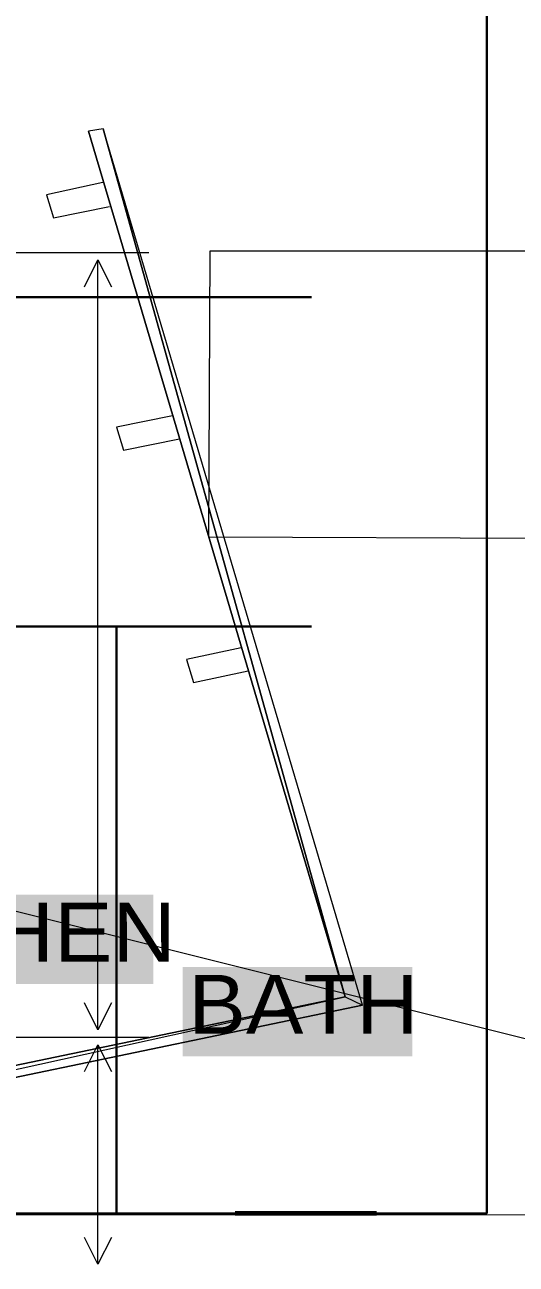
# Paper-space layout '01 Roof Support Layout' of a CAD drawing. Header units: millimetres. Extents: x 5 to 415, y 5 to 287.
# Drawn here: x 146.39 to 159.06, y 137.84 to 169.82 of the extents above; entities that cross this region are included whole.
import ezdxf

# ---------------------------------------------------------------- set-up
doc = ezdxf.new("R2010")
doc.units = ezdxf.units.MM
for name, color, linetype in [('GA_BACKGROUND', 253, 'Continuous'), ('SHEET_GEOMETRY', 7, 'Continuous'), ('SHEET_TEXT', 7, 'Continuous')]:
    doc.layers.add(name, color=color, linetype=linetype)

# ---------------------------------------------------------------- blocks, each defined once
blk = doc.blocks.new('SHEET_01_ROOF')
at = {"layer": 'GA_BACKGROUND', "lineweight": 0}
for p, q in [((148.415, 167.141), (148.032, 167.073)), ((148.415, 167.141), (148.032, 167.073)), ((154.655, 144.742), (148.032, 167.073)), ((148.032, 167.073), (154.655, 144.742)), ((148.032, 167.073), (154.655, 144.742)), ((155.098, 144.522), (148.415, 167.141)), ((154.655, 144.742), (148.415, 167.141)), ((148.415, 167.141), (154.655, 144.742)), ((155.098, 144.522), (148.415, 167.141)), ((155.098, 144.522), (148.415, 167.141)), ((148.407, 165.75), (146.956, 165.431)), ((146.956, 165.431), (147.136, 164.84)), ((147.136, 164.84), (148.578, 165.134)), ((151.135, 156.602), (151.169, 163.993)), ((151.169, 163.993), (160.002, 163.99)), ((150.2, 159.731), (148.758, 159.437)), ((148.758, 159.437), (148.938, 158.845)), ((148.938, 158.845), (150.38, 159.139)), ((159.989, 156.566), (151.135, 156.602)), ((151.972, 153.743), (150.56, 153.442)), ((150.56, 153.442), (150.74, 152.851)), ((150.74, 152.851), (152.152, 153.152)), ((143.942, 147.511), (164.316, 142.402)), ((131.026, 139.827), (154.655, 144.742)), ((154.655, 144.742), (131.026, 139.827)), ((154.655, 144.742), (131.026, 139.827)), ((131.116, 139.532), (154.655, 144.742)), ((131.116, 139.532), (154.655, 144.742)), ((154.655, 144.742), (155.098, 144.522)), ((154.655, 144.742), (155.098, 144.522)), ((131.116, 139.532), (155.098, 144.522)), ((155.098, 144.522), (131.116, 139.532)), ((131.116, 139.532), (155.098, 144.522)), ((100.669, 139.166), (232.059, 139.041))]:
    blk.add_line(p, q, dxfattribs=at)
at = {"layer": 'SHEET_GEOMETRY', "lineweight": 30}
for p, q in [((158.307, 191.641), (158.307, 139.146)), ((153.786, 162.797), (130.972, 162.797)), ((153.786, 154.296), (142.124, 154.296)), ((148.76, 154.296), (148.76, 139.146)), ((158.307, 139.146), (135.201, 139.146))]:
    blk.add_line(p, q, dxfattribs=at)
at = {"layer": 'SHEET_GEOMETRY', "lineweight": 15}
for p, q in [((137.969, 163.948), (149.588, 163.948)), ((137.943, 143.697), (149.588, 143.697)), ((137.943, 143.697), (149.588, 143.697))]:
    blk.add_line(p, q, dxfattribs=at)
at = {"layer": 'SHEET_GEOMETRY', "lineweight": 18}
for p, q in [((147.934, 163.062), (148.28, 163.755)), ((148.28, 162.513), (148.28, 163.755)), ((148.28, 163.755), (148.626, 163.062)), ((148.28, 161.272), (148.28, 162.513)), ((148.28, 160.03), (148.28, 161.272)), ((148.28, 158.789), (148.28, 160.03)), ((148.28, 157.547), (148.28, 158.789)), ((148.28, 156.306), (148.28, 157.547)), ((148.28, 155.064), (148.28, 156.306)), ((148.28, 153.823), (148.28, 155.064)), ((148.28, 152.581), (148.28, 153.823)), ((148.28, 151.34), (148.28, 152.581)), ((148.28, 150.098), (148.28, 151.34)), ((148.28, 148.857), (148.28, 150.098)), ((148.28, 147.615), (148.28, 148.857)), ((148.28, 146.374), (148.28, 147.615)), ((148.28, 145.132), (148.28, 146.374)), ((148.28, 143.891), (148.28, 145.132)), ((148.28, 143.891), (147.934, 144.583)), ((148.626, 144.583), (148.28, 143.891)), ((147.934, 142.812), (148.28, 143.504)), ((148.28, 143.15), (148.28, 143.504)), ((148.28, 143.504), (148.626, 142.812)), ((148.28, 142.796), (148.28, 143.15)), ((148.28, 142.442), (148.28, 142.796)), ((148.28, 142.088), (148.28, 142.442)), ((148.28, 141.734), (148.28, 142.088)), ((148.28, 141.38), (148.28, 141.734)), ((148.28, 141.026), (148.28, 141.38)), ((148.28, 140.672), (148.28, 141.026)), ((148.28, 140.318), (148.28, 140.672)), ((148.28, 139.964), (148.28, 140.318)), ((148.28, 139.61), (148.28, 139.964)), ((148.28, 139.256), (148.28, 139.61)), ((148.28, 138.902), (148.28, 139.256)), ((148.28, 138.548), (148.28, 138.902)), ((148.28, 137.84), (147.934, 138.532)), ((148.28, 138.194), (148.28, 138.548)), ((148.626, 138.532), (148.28, 137.84)), ((148.28, 137.84), (148.28, 138.194))]:
    blk.add_line(p, q, dxfattribs=at)
at = {"layer": 'SHEET_GEOMETRY', "lineweight": 60}
blk.add_line((155.465, 139.146), (151.82, 139.146), dxfattribs=at)
at = {"layer": 'SHEET_GEOMETRY', "lineweight": 50}
blk.add_line((155.465, 139.146), (151.82, 139.146), dxfattribs=at)
at = {"layer": 'SHEET_GEOMETRY', "color": 255}
for points in [[(140.226, 145.066), (149.711, 145.066), (140.226, 147.373), (149.711, 147.373)], [(150.463, 143.204), (156.384, 143.204), (150.463, 145.512), (156.384, 145.512)]]:
    blk.add_solid(points, dxfattribs=at)
at = {"layer": 'SHEET_TEXT'}
for s, width, p in [('KITCHEN', 1.11051, (140.374, 145.646)), ('BATH', 1.093909, (150.611, 143.785))]:
    blk.add_text(s, height=1.5202, dxfattribs=dict(at, width=width)).set_placement(p)

psp = doc.layouts.new('01 Roof Support Layout')

# ---------------------------------------------------------------- block references
psp.add_blockref('SHEET_01_ROOF', (0, 0))

doc.saveas('drawing.dxf')
